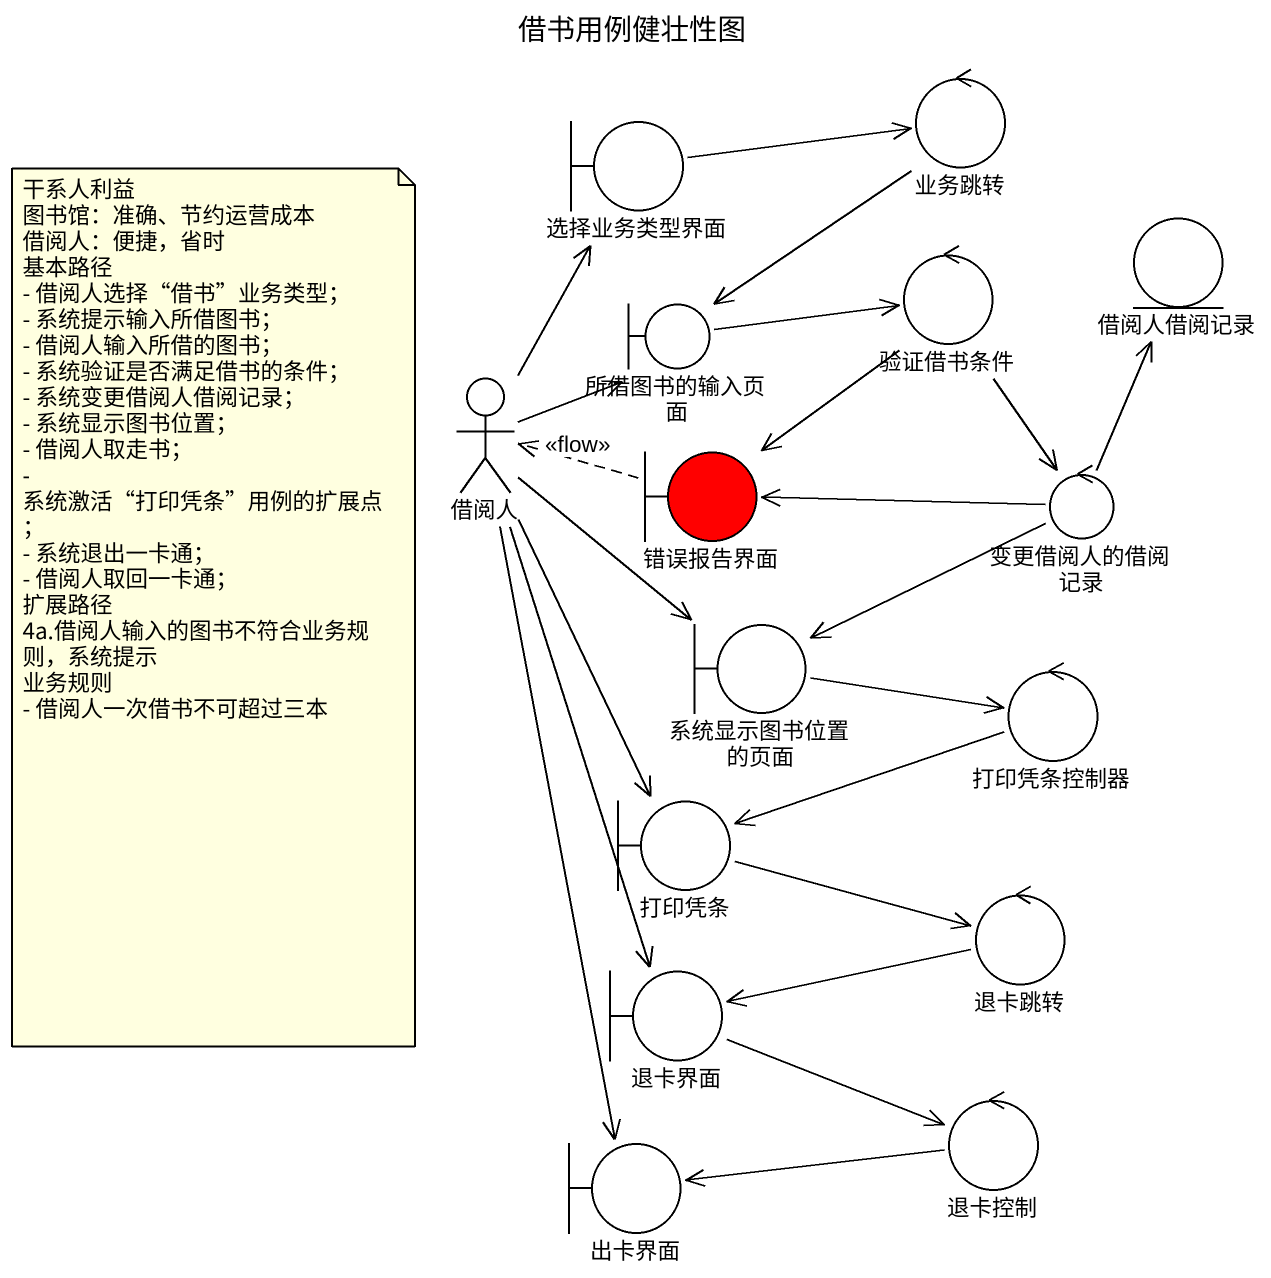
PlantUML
@startuml
title 借书用例健壮性图
boundary 选择业务类型界面
control 业务跳转
entity 借阅人借阅记录
boundary 所借图书的输入页面
control 验证借书条件
actor 借阅人
boundary 错误报告界面 #FF0000
control 变更借阅人的借阅记录
boundary 系统显示图书位置的页面
control 打印凭条控制器
boundary 打印凭条
boundary 退卡界面
control 退卡跳转
boundary 出卡界面
control 退卡控制
选择业务类型界面 -right-> 业务跳转
业务跳转 --> 所借图书的输入页面
所借图书的输入页面 -right-> 验证借书条件
验证借书条件 --> 错误报告界面
验证借书条件 --> 变更借阅人的借阅记录
借阅人 -up-> 选择业务类型界面
借阅人 -right-> 所借图书的输入页面
借阅人 --> 系统显示图书位置的页面
借阅人 --> 打印凭条
借阅人 --> 退卡界面
借阅人 --> 出卡界面
错误报告界面 .left.> 借阅人 : <<flow>>
变更借阅人的借阅记录 -up-> 借阅人借阅记录
变更借阅人的借阅记录 -left-> 错误报告界面
变更借阅人的借阅记录 -left-> 系统显示图书位置的页面
系统显示图书位置的页面 -right-> 打印凭条控制器
打印凭条控制器 -left-> 打印凭条
打印凭条 -right-> 退卡跳转
退卡界面 -right-> 退卡控制
退卡跳转 -left-> 退卡界面
退卡控制 -left-> 出卡界面
note as N1
  干系人利益
  图书馆：准确、节约运营成本
  借阅人：便捷，省时
  基本路径
  - 借阅人选择“借书”业务类型；
  - 系统提示输入所借图书；
  - 借阅人输入所借的图书；
  - 系统验证是否满足借书的条件；
  - 系统变更借阅人借阅记录；
  - 系统显示图书位置；
  - 借阅人取走书；
  - 系统激活“打印凭条”用例的扩展点；
  - 系统退出一卡通；
  - 借阅人取回一卡通；
  扩展路径
  4a.借阅人输入的图书不符合业务规则，系统提示
  业务规则
  - 借阅人一次借书不可超过三本
end note
@enduml
